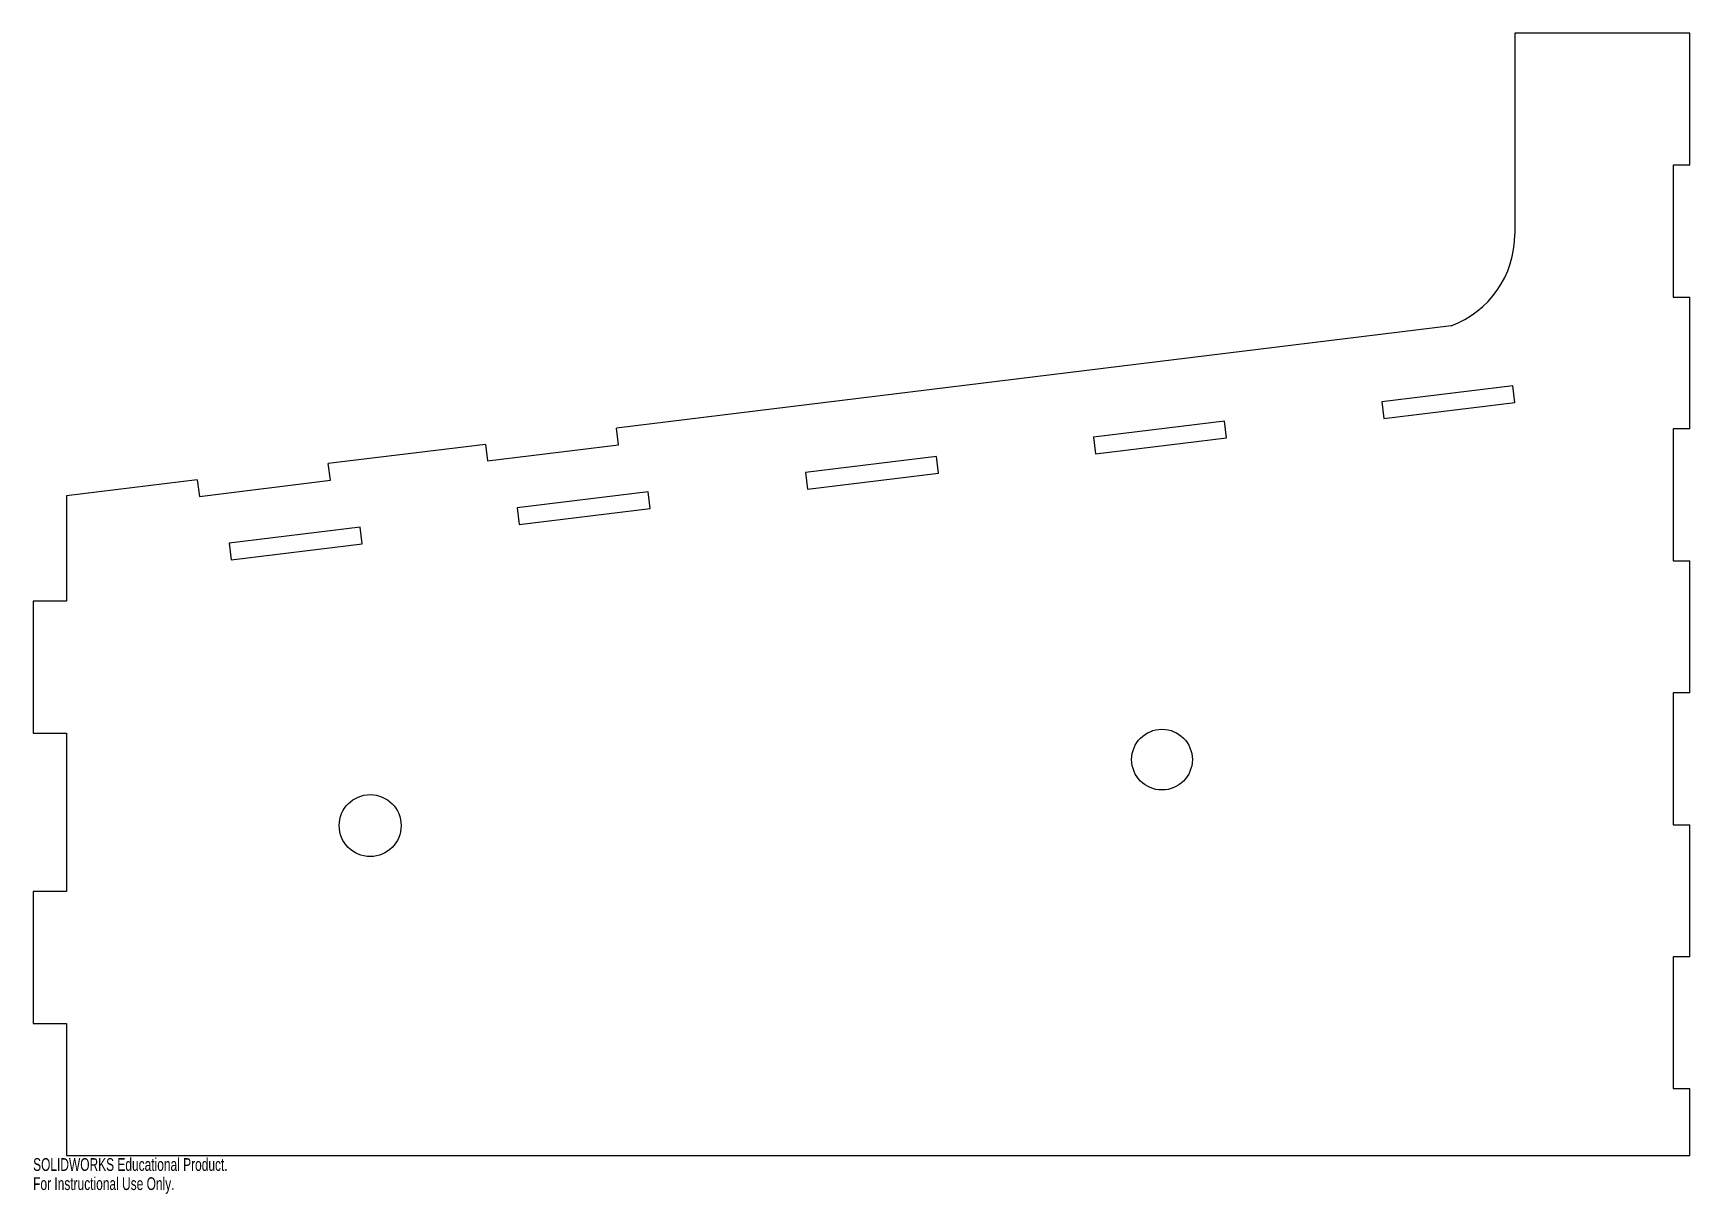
# Model space of a CAD drawing. Header units: millimetres. Extents: x -13 to 615, y -15 to 425.
import ezdxf

# ---------------------------------------------------------------- set-up
doc = ezdxf.new("R2010")
doc.units = ezdxf.units.MM
doc.styles.add('SLDTEXTSTYLE0', font='TXT', dxfattribs={"width": 0.7})

msp = doc.modelspace()

# ---------------------------------------------------------------- linework, layer by layer
at = {"color": 7, "linetype": 'Continuous', "lineweight": 25}
for p, q in [((615, 425.32), (548.65, 425.32)), ((548.65, 425.32), (548.65, 349.09)), ((615, 375.32), (615, 425.32)), ((608.65, 375.32), (608.65, 325.32)), ((615, 375.32), (608.65, 375.32)), ((608.65, 325.32), (615, 325.32)), ((615, 275.32), (615, 325.32)), ((524.53, 314.4), (208.32, 275.58)), ((547.89, 291.68), (498.26, 285.59)), ((548.66, 285.38), (547.89, 291.68)), ((498.26, 285.59), (499.03, 279.28)), ((499.03, 279.28), (548.66, 285.38)), ((438.71, 278.28), (389.08, 272.18)), ((439.48, 271.97), (438.71, 278.28)), ((209.09, 269.28), (208.32, 275.58)), ((389.08, 272.18), (389.85, 265.88)), ((389.85, 265.88), (439.48, 271.97)), ((608.65, 275.32), (608.65, 225.32)), ((615, 275.32), (608.65, 275.32)), ((158.69, 269.48), (99.14, 262.17)), ((158.69, 269.48), (159.46, 263.18)), ((159.46, 263.18), (209.09, 269.28)), ((329.53, 264.87), (279.9, 258.78)), ((330.3, 258.57), (329.53, 264.87)), ((99.91, 255.87), (99.14, 262.17)), ((279.9, 258.78), (280.67, 252.47)), ((280.67, 252.47), (330.3, 258.57)), ((49.51, 256.08), (0, 250)), ((49.51, 256.08), (50.28, 249.78)), ((50.28, 249.78), (99.91, 255.87)), ((220.35, 251.46), (170.72, 245.37)), ((221.12, 245.16), (220.35, 251.46)), ((0, 250), (0, 210)), ((170.72, 245.37), (171.49, 239.07)), ((171.49, 239.07), (221.12, 245.16)), ((111.17, 238.06), (61.54, 231.97)), ((111.94, 231.76), (111.17, 238.06)), ((61.54, 231.97), (62.31, 225.66)), ((62.31, 225.66), (111.94, 231.76)), ((608.65, 225.32), (615, 225.32)), ((615, 175.32), (615, 225.32)), ((0, 210), (-12.7, 210)), ((-12.7, 210), (-12.7, 160)), ((608.65, 175.32), (608.65, 125.32)), ((615, 175.32), (608.65, 175.32)), ((-12.7, 160), (0, 160)), ((0, 160), (0, 100)), ((608.65, 125.32), (615, 125.32)), ((615, 75.32), (615, 125.32)), ((0, 100), (-12.7, 100)), ((-12.7, 100), (-12.7, 50)), ((608.65, 75.32), (608.65, 25.32)), ((615, 75.32), (608.65, 75.32)), ((-12.7, 50), (0, 50)), ((0, 50), (0, 0)), ((608.65, 25.32), (615, 25.32)), ((615, 0), (615, 25.32)), ((0, 0), (615, 0))]:
    msp.add_line(p, q, dxfattribs=at)
for centre, radius in [((415, 150), 11.5), ((115, 125), 11.73)]:
    msp.add_circle(centre, radius, dxfattribs=at)
msp.add_arc((511.65, 349.09), 37, 290.37163, 0, dxfattribs=at)

# ---------------------------------------------------------------- texts
at = {"color": 7, "linetype": 'Continuous', "char_height": 4.8336, "attachment_point": 1, "style": 'SLDTEXTSTYLE0'}
for s, insert in [('SOLIDWORKS Educational Product.', (-12.7, -1.02)), ('For Instructional Use Only.', (-12.7, -8.27))]:
    msp.add_mtext(s, dxfattribs=dict(at, insert=insert))

doc.saveas('drawing.dxf')
